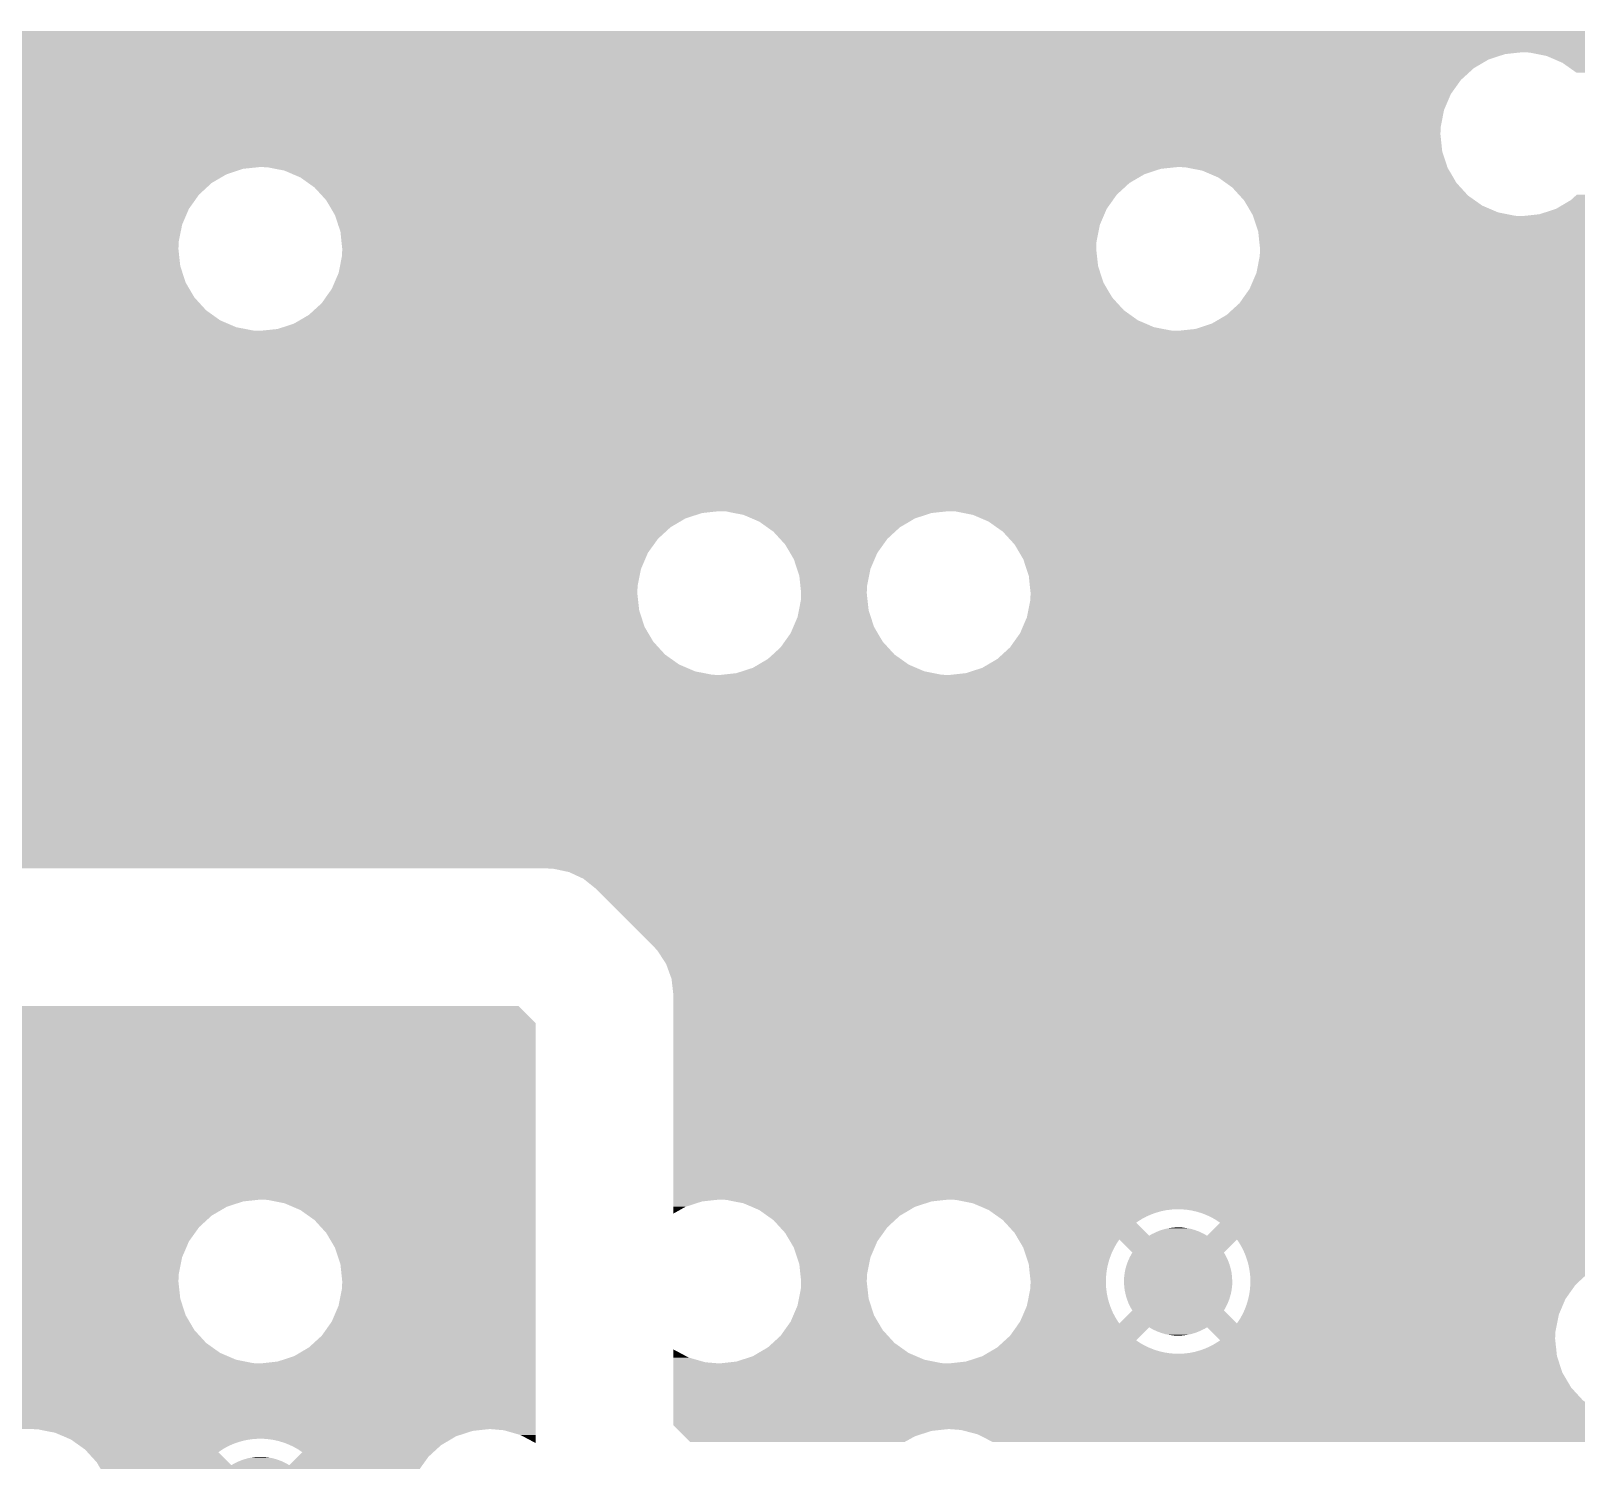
# Model space of a CAD drawing. Extents: x 295 to 953, y 10 to 290.
# Drawn here: x 796.2 to 815.87, y 104.85 to 123.13 of the extents above; entities that cross this region are included whole.
import ezdxf

# ---------------------------------------------------------------- set-up
doc = ezdxf.new("R2010")
doc.units = 0
doc.header["$LTSCALE"] = 5
doc.header["$MEASUREMENT"] = 0
doc.layers.add('PWR', color=7, linetype='CONTINUOUS')

msp = doc.modelspace()

# ---------------------------------------------------------------- linework, layer by layer
at = {"layer": 'PWR'}
for points in [[(778.614, 123.105), (778.592, 123.129), (838.942, 123.105), (838.918, 123.129)], [(778.724, 122.936), (778.614, 123.105), (839.111, 122.936), (838.942, 123.105)], [(778.733, 122.913), (778.724, 122.936), (839.135, 122.913), (839.111, 122.936)], [(778.733, 122.912), (778.733, 122.913), (839.135, 122.912), (839.135, 122.913)], [(778.752, 122.858), (778.733, 122.912), (839.135, 122.858), (839.135, 122.912)], [(778.761, 122.834), (778.752, 122.858), (814.963, 122.834), (815.183, 122.858)], [(778.786, 122.766), (778.761, 122.834), (814.754, 122.766), (814.963, 122.834)], [(778.793, 122.746), (778.786, 122.766), (814.72, 122.746), (814.754, 122.766)], [(815.274, 122.854), (815.183, 122.858), (839.135, 122.854), (839.135, 122.858)], [(815.491, 122.811), (815.274, 122.854), (839.135, 122.811), (839.135, 122.854)], [(815.693, 122.724), (815.491, 122.811), (839.135, 122.724), (839.135, 122.811)], [(778.803, 122.654), (778.793, 122.746), (814.564, 122.654), (814.72, 122.746)], [(778.816, 122.545), (778.803, 122.654), (814.445, 122.545), (814.564, 122.654)], [(815.873, 122.597), (815.693, 122.724), (839.135, 122.597), (839.135, 122.724)], [(778.816, 122.505), (778.816, 122.545), (814.401, 122.505), (814.445, 122.545)], [(778.816, 122.326), (778.816, 122.505), (814.273, 122.326), (814.401, 122.505)], [(778.816, 122.123), (778.816, 122.326), (814.186, 122.123), (814.273, 122.326)], [(778.816, 121.907), (778.816, 122.123), (814.144, 121.907), (814.186, 122.123)], [(778.816, 121.815), (778.816, 121.907), (814.14, 121.815), (814.144, 121.907)], [(778.816, 121.596), (778.816, 121.815), (814.163, 121.596), (814.14, 121.815)], [(778.816, 121.397), (778.816, 121.596), (814.228, 121.397), (814.163, 121.596)], [(778.816, 121.374), (778.816, 121.397), (798.898, 121.374), (799.117, 121.397)], [(778.816, 121.305), (778.816, 121.374), (798.688, 121.305), (798.898, 121.374)], [(799.209, 121.393), (799.117, 121.397), (810.763, 121.393), (810.801, 121.397)], [(799.307, 121.374), (799.209, 121.393), (810.582, 121.374), (810.763, 121.393)], [(799.425, 121.351), (799.307, 121.374), (810.511, 121.351), (810.582, 121.374)], [(810.893, 121.393), (810.801, 121.397), (814.23, 121.393), (814.228, 121.397)], [(810.928, 121.386), (810.893, 121.393), (814.232, 121.386), (814.23, 121.393)], [(811.109, 121.351), (810.928, 121.386), (814.253, 121.351), (814.232, 121.386)], [(778.816, 121.194), (778.816, 121.305), (798.498, 121.194), (798.688, 121.305)], [(778.816, 121.045), (778.816, 121.194), (798.336, 121.045), (798.498, 121.194)], [(799.531, 121.305), (799.425, 121.351), (810.372, 121.305), (810.511, 121.351)], [(799.628, 121.264), (799.531, 121.305), (810.302, 121.264), (810.372, 121.305)], [(799.726, 121.194), (799.628, 121.264), (810.182, 121.194), (810.302, 121.264)], [(799.807, 121.136), (799.726, 121.194), (810.119, 121.136), (810.182, 121.194)], [(811.312, 121.264), (811.109, 121.351), (814.304, 121.264), (814.253, 121.351)], [(811.407, 121.196), (811.312, 121.264), (814.343, 121.196), (814.304, 121.264)], [(811.491, 121.136), (811.407, 121.196), (814.398, 121.136), (814.343, 121.196)], [(778.816, 120.865), (778.816, 121.045), (798.208, 120.865), (798.336, 121.045)], [(799.891, 121.045), (799.807, 121.136), (810.02, 121.045), (810.119, 121.136)], [(799.956, 120.973), (799.891, 121.045), (809.969, 120.973), (810.02, 121.045)], [(811.585, 121.033), (811.491, 121.136), (814.492, 121.033), (814.398, 121.136)], [(811.64, 120.973), (811.585, 121.033), (814.577, 120.973), (814.492, 121.033)], [(815.801, 120.976), (815.877, 121.045), (827.496, 120.976), (827.546, 121.045)], [(778.816, 120.667), (778.816, 120.865), (798.123, 120.667), (798.208, 120.865)], [(800.02, 120.865), (799.956, 120.973), (809.892, 120.865), (809.969, 120.973)], [(800.068, 120.783), (800.02, 120.865), (809.857, 120.783), (809.892, 120.865)], [(800.107, 120.663), (800.068, 120.783), (809.805, 120.663), (809.857, 120.783)], [(811.68, 120.906), (811.64, 120.973), (814.672, 120.906), (814.577, 120.973)], [(811.731, 120.819), (811.68, 120.906), (814.874, 120.819), (814.672, 120.906)], [(811.752, 120.783), (811.731, 120.819), (815.056, 120.783), (814.874, 120.819)], [(811.754, 120.776), (811.752, 120.783), (815.091, 120.776), (815.056, 120.783)], [(815.183, 120.772), (815.402, 120.796), (827.378, 120.772), (827.388, 120.796)], [(815.402, 120.796), (815.611, 120.864), (827.388, 120.796), (827.418, 120.864)], [(815.611, 120.864), (815.613, 120.865), (827.418, 120.864), (827.418, 120.865)], [(815.613, 120.865), (815.801, 120.976), (827.418, 120.865), (827.496, 120.976)], [(783.874, 120.663), (783.782, 120.667), (798.121, 120.663), (798.123, 120.667)], [(784.09, 120.62), (783.875, 120.663), (798.113, 120.62), (798.121, 120.663)], [(784.292, 120.533), (784.09, 120.62), (798.095, 120.533), (798.113, 120.62)], [(800.137, 120.574), (800.107, 120.663), (809.787, 120.574), (809.805, 120.663)], [(811.755, 120.772), (811.754, 120.776), (815.183, 120.772), (815.091, 120.776)], [(811.791, 120.663), (811.755, 120.772), (827.331, 120.663), (827.378, 120.772)], [(811.821, 120.574), (811.791, 120.663), (827.313, 120.574), (827.331, 120.663)], [(784.415, 120.446), (784.292, 120.533), (798.078, 120.446), (798.095, 120.533)], [(784.472, 120.406), (784.415, 120.446), (798.077, 120.406), (798.078, 120.446)], [(784.519, 120.355), (784.472, 120.406), (798.074, 120.355), (798.077, 120.406)], [(800.15, 120.446), (800.137, 120.574), (809.762, 120.446), (809.787, 120.574)], [(800.16, 120.355), (800.15, 120.446), (809.758, 120.355), (809.762, 120.446)], [(811.834, 120.446), (811.821, 120.574), (827.288, 120.446), (827.313, 120.574)], [(811.844, 120.355), (811.834, 120.446), (827.284, 120.355), (827.288, 120.446)], [(784.621, 120.243), (784.519, 120.355), (798.086, 120.243), (798.074, 120.355)], [(784.684, 120.135), (784.621, 120.243), (798.098, 120.135), (798.086, 120.243)], [(800.131, 120.135), (800.156, 120.263), (809.782, 120.135), (809.768, 120.263)], [(800.156, 120.263), (800.16, 120.355), (809.768, 120.263), (809.758, 120.355)], [(811.815, 120.135), (811.84, 120.263), (827.308, 120.135), (827.294, 120.263)], [(811.84, 120.263), (811.844, 120.355), (827.294, 120.263), (827.284, 120.355)], [(784.732, 120.053), (784.684, 120.135), (798.125, 120.053), (798.098, 120.135)], [(784.774, 119.926), (784.732, 120.053), (798.166, 119.926), (798.125, 120.053)], [(800.061, 119.926), (800.113, 120.046), (809.85, 119.926), (809.811, 120.046)], [(800.113, 120.046), (800.131, 120.135), (809.811, 120.046), (809.782, 120.135)], [(811.745, 119.926), (811.797, 120.046), (827.376, 119.926), (827.337, 120.046)], [(811.797, 120.046), (811.815, 120.135), (827.337, 120.046), (827.308, 120.135)], [(784.801, 119.843), (784.774, 119.926), (798.215, 119.843), (798.166, 119.926)], [(784.813, 119.736), (784.801, 119.843), (798.278, 119.736), (798.215, 119.843)], [(799.949, 119.736), (800.026, 119.844), (809.962, 119.736), (809.898, 119.844)], [(800.026, 119.844), (800.061, 119.926), (809.898, 119.844), (809.85, 119.926)], [(811.633, 119.736), (811.71, 119.844), (827.488, 119.736), (827.424, 119.844)], [(811.71, 119.844), (811.745, 119.926), (827.424, 119.844), (827.376, 119.926)], [(784.825, 119.624), (784.813, 119.736), (798.38, 119.624), (798.278, 119.736)], [(784.822, 119.573), (784.825, 119.624), (798.427, 119.573), (798.38, 119.624)], [(799.799, 119.573), (799.899, 119.664), (810.111, 119.573), (810.027, 119.664)], [(799.899, 119.664), (799.949, 119.736), (810.027, 119.664), (809.962, 119.736)], [(811.483, 119.573), (811.583, 119.664), (827.637, 119.573), (827.553, 119.664)], [(811.583, 119.664), (811.633, 119.736), (827.553, 119.664), (827.488, 119.736)], [(784.786, 119.358), (784.803, 119.445), (798.809, 119.358), (798.606, 119.445)], [(784.803, 119.445), (784.821, 119.532), (798.606, 119.445), (798.484, 119.532)], [(784.821, 119.532), (784.822, 119.573), (798.484, 119.532), (798.427, 119.573)], [(799.407, 119.358), (799.546, 119.404), (810.493, 119.358), (810.387, 119.404)], [(799.546, 119.404), (799.617, 119.445), (810.387, 119.404), (810.29, 119.445)], [(799.617, 119.445), (799.736, 119.515), (810.29, 119.445), (810.192, 119.515)], [(799.736, 119.515), (799.799, 119.573), (810.192, 119.515), (810.111, 119.573)], [(811.091, 119.358), (811.23, 119.404), (828.019, 119.358), (827.913, 119.404)], [(811.23, 119.404), (811.301, 119.445), (827.913, 119.404), (827.816, 119.445)], [(811.301, 119.445), (811.42, 119.515), (827.816, 119.445), (827.718, 119.515)], [(811.42, 119.515), (811.483, 119.573), (827.718, 119.515), (827.637, 119.573)], [(784.731, 119.207), (784.776, 119.312), (839.135, 119.207), (839.135, 119.312)], [(784.776, 119.312), (784.778, 119.316), (799.117, 119.312), (799.025, 119.316)], [(784.778, 119.316), (784.786, 119.358), (799.023, 119.316), (798.809, 119.358)], [(784.778, 119.316), (784.778, 119.316), (799.025, 119.316), (799.023, 119.316)], [(799.117, 119.312), (799.155, 119.316), (810.801, 119.312), (810.709, 119.316)], [(799.155, 119.316), (799.336, 119.335), (810.709, 119.316), (810.611, 119.335)], [(799.336, 119.335), (799.407, 119.358), (810.611, 119.335), (810.493, 119.358)], [(810.801, 119.312), (810.839, 119.316), (828.327, 119.312), (828.235, 119.316)], [(810.839, 119.316), (811.02, 119.335), (828.235, 119.316), (828.137, 119.335)], [(811.02, 119.335), (811.091, 119.358), (828.137, 119.335), (828.019, 119.358)], [(784.612, 119.003), (784.691, 119.114), (830.629, 119.003), (830.818, 119.114)], [(784.691, 119.114), (784.721, 119.183), (830.819, 119.114), (831.029, 119.183)], [(784.691, 119.114), (784.691, 119.114), (830.818, 119.114), (830.819, 119.114)], [(784.721, 119.183), (784.731, 119.207), (831.029, 119.183), (831.248, 119.207)], [(784.401, 118.785), (784.476, 118.854), (830.417, 118.785), (830.467, 118.854)], [(784.476, 118.854), (784.563, 118.934), (830.467, 118.854), (830.554, 118.934)], [(784.563, 118.934), (784.612, 119.003), (830.554, 118.934), (830.629, 119.003)], [(784.001, 118.605), (784.21, 118.674), (830.309, 118.605), (830.339, 118.674)], [(784.212, 118.674), (784.401, 118.785), (830.339, 118.674), (830.417, 118.785)], [(778.816, 118.472), (778.816, 118.581), (830.252, 118.472), (830.299, 118.581)], [(778.816, 118.256), (778.816, 118.472), (830.209, 118.256), (830.252, 118.472)], [(783.782, 118.581), (784.001, 118.605), (830.299, 118.581), (830.309, 118.605)], [(778.816, 118.164), (778.816, 118.256), (830.205, 118.164), (830.209, 118.256)], [(778.816, 117.945), (778.816, 118.164), (830.229, 117.945), (830.205, 118.164)], [(778.816, 117.735), (778.816, 117.945), (830.297, 117.735), (830.229, 117.945)], [(778.816, 117.545), (778.816, 117.735), (830.409, 117.545), (830.297, 117.735)], [(778.816, 117.382), (778.816, 117.545), (830.558, 117.382), (830.409, 117.545)], [(778.816, 117.255), (778.816, 117.382), (830.737, 117.255), (830.558, 117.382)], [(778.816, 117.168), (778.816, 117.255), (830.94, 117.168), (830.737, 117.255)], [(778.816, 117.125), (778.816, 117.168), (831.156, 117.125), (830.94, 117.168)], [(778.816, 117.121), (778.816, 117.125), (831.248, 117.121), (831.156, 117.125)], [(778.816, 117.016), (778.816, 117.121), (839.135, 117.016), (839.135, 117.121)], [(778.816, 116.992), (778.816, 117.016), (804.74, 116.992), (804.959, 117.016)], [(778.816, 116.924), (778.816, 116.992), (804.53, 116.924), (804.74, 116.992)], [(778.816, 116.812), (778.816, 116.924), (804.34, 116.812), (804.53, 116.924)], [(805.051, 117.012), (804.959, 117.016), (807.842, 117.012), (807.88, 117.016)], [(805.149, 116.992), (805.051, 117.012), (807.661, 116.992), (807.842, 117.012)], [(805.267, 116.969), (805.149, 116.992), (807.59, 116.969), (807.661, 116.992)], [(805.373, 116.924), (805.267, 116.969), (807.451, 116.924), (807.59, 116.969)], [(805.47, 116.882), (805.373, 116.924), (807.381, 116.882), (807.451, 116.924)], [(805.568, 116.812), (805.47, 116.882), (807.261, 116.812), (807.381, 116.882)], [(807.972, 117.012), (807.88, 117.016), (828.289, 117.012), (828.327, 117.016)], [(808.07, 116.992), (807.972, 117.012), (828.108, 116.992), (828.289, 117.012)], [(808.188, 116.969), (808.07, 116.992), (828.037, 116.969), (828.108, 116.992)], [(808.294, 116.924), (808.188, 116.969), (827.898, 116.924), (828.037, 116.969)], [(808.391, 116.882), (808.294, 116.924), (827.828, 116.882), (827.898, 116.924)], [(808.489, 116.812), (808.391, 116.882), (827.708, 116.812), (827.828, 116.882)], [(778.816, 116.663), (778.816, 116.812), (804.178, 116.663), (804.34, 116.812)], [(778.816, 116.484), (778.816, 116.663), (804.05, 116.484), (804.178, 116.663)], [(805.649, 116.755), (805.568, 116.812), (807.198, 116.755), (807.261, 116.812)], [(805.733, 116.663), (805.649, 116.755), (807.099, 116.663), (807.198, 116.755)], [(805.798, 116.592), (805.733, 116.663), (807.048, 116.592), (807.099, 116.663)], [(808.57, 116.755), (808.489, 116.812), (827.645, 116.755), (827.708, 116.812)], [(808.654, 116.663), (808.57, 116.755), (827.546, 116.663), (827.645, 116.755)], [(808.719, 116.592), (808.654, 116.663), (827.495, 116.592), (827.546, 116.663)], [(778.816, 116.281), (778.816, 116.484), (803.963, 116.281), (804.05, 116.484)], [(805.862, 116.484), (805.798, 116.592), (806.971, 116.484), (807.048, 116.592)], [(805.91, 116.402), (805.862, 116.484), (806.936, 116.402), (806.971, 116.484)], [(808.783, 116.484), (808.719, 116.592), (827.418, 116.484), (827.495, 116.592)], [(808.831, 116.402), (808.783, 116.484), (827.383, 116.402), (827.418, 116.484)], [(778.816, 116.065), (778.816, 116.281), (803.92, 116.065), (803.963, 116.281)], [(805.949, 116.281), (805.91, 116.402), (806.884, 116.281), (806.936, 116.402)], [(805.979, 116.192), (805.949, 116.281), (806.866, 116.192), (806.884, 116.281)], [(808.87, 116.281), (808.831, 116.402), (827.331, 116.281), (827.383, 116.402)], [(808.9, 116.192), (808.87, 116.281), (827.313, 116.192), (827.331, 116.281)], [(778.816, 115.973), (778.816, 116.065), (803.916, 115.973), (803.92, 116.065)], [(805.992, 116.065), (805.979, 116.192), (806.841, 116.065), (806.866, 116.192)], [(806.002, 115.973), (805.992, 116.065), (806.837, 115.973), (806.841, 116.065)], [(808.913, 116.065), (808.9, 116.192), (827.288, 116.065), (827.313, 116.192)], [(808.923, 115.973), (808.913, 116.065), (827.284, 115.973), (827.288, 116.065)], [(778.816, 115.754), (778.816, 115.973), (803.94, 115.754), (803.916, 115.973)], [(805.973, 115.754), (805.998, 115.881), (806.861, 115.754), (806.847, 115.881)], [(805.998, 115.881), (806.002, 115.973), (806.847, 115.881), (806.837, 115.973)], [(808.894, 115.754), (808.919, 115.881), (827.308, 115.754), (827.294, 115.881)], [(808.919, 115.881), (808.923, 115.973), (827.294, 115.881), (827.284, 115.973)], [(778.816, 115.544), (778.816, 115.754), (804.008, 115.544), (803.94, 115.754)], [(805.955, 115.665), (805.973, 115.754), (806.89, 115.665), (806.861, 115.754)], [(808.876, 115.665), (808.894, 115.754), (827.337, 115.665), (827.308, 115.754)], [(778.816, 115.354), (778.816, 115.544), (804.12, 115.354), (804.008, 115.544)], [(805.868, 115.462), (805.903, 115.544), (806.977, 115.462), (806.929, 115.544)], [(805.903, 115.544), (805.955, 115.665), (806.929, 115.544), (806.89, 115.665)], [(808.789, 115.462), (808.824, 115.544), (827.424, 115.462), (827.376, 115.544)], [(808.824, 115.544), (808.876, 115.665), (827.376, 115.544), (827.337, 115.665)], [(778.816, 115.191), (778.816, 115.354), (804.269, 115.191), (804.12, 115.354)], [(805.641, 115.191), (805.741, 115.283), (807.19, 115.191), (807.106, 115.283)], [(805.741, 115.283), (805.791, 115.354), (807.106, 115.283), (807.041, 115.354)], [(805.791, 115.354), (805.868, 115.462), (807.041, 115.354), (806.977, 115.462)], [(808.562, 115.191), (808.662, 115.283), (827.637, 115.191), (827.553, 115.283)], [(808.662, 115.283), (808.712, 115.354), (827.553, 115.283), (827.488, 115.354)], [(808.712, 115.354), (808.789, 115.462), (827.488, 115.354), (827.424, 115.462)], [(778.816, 115.064), (778.816, 115.191), (804.448, 115.064), (804.269, 115.191)], [(805.459, 115.064), (805.578, 115.134), (807.369, 115.064), (807.271, 115.134)], [(805.578, 115.134), (805.641, 115.191), (807.271, 115.134), (807.19, 115.191)], [(808.38, 115.064), (808.499, 115.134), (827.816, 115.064), (827.718, 115.134)], [(808.499, 115.134), (808.562, 115.191), (827.718, 115.134), (827.637, 115.191)], [(778.816, 114.977), (778.816, 115.064), (804.651, 114.977), (804.448, 115.064)], [(778.816, 114.934), (778.816, 114.977), (804.867, 114.934), (804.651, 114.977)], [(778.816, 114.93), (778.816, 114.934), (804.959, 114.93), (804.867, 114.934)], [(778.816, 112.685), (778.816, 114.93), (839.135, 112.685), (839.135, 114.93)], [(804.959, 114.93), (804.997, 114.934), (807.88, 114.93), (807.788, 114.934)], [(804.997, 114.934), (805.178, 114.954), (807.788, 114.934), (807.69, 114.954)], [(805.178, 114.954), (805.249, 114.977), (807.69, 114.954), (807.572, 114.977)], [(805.249, 114.977), (805.388, 115.022), (807.572, 114.977), (807.466, 115.022)], [(805.388, 115.022), (805.459, 115.064), (807.466, 115.022), (807.369, 115.064)], [(807.88, 114.93), (807.918, 114.934), (828.327, 114.93), (828.235, 114.934)], [(807.918, 114.934), (808.099, 114.954), (828.235, 114.934), (828.137, 114.954)], [(808.099, 114.954), (808.17, 114.977), (828.137, 114.954), (828.019, 114.977)], [(808.17, 114.977), (808.309, 115.022), (828.019, 114.977), (827.913, 115.022)], [(808.309, 115.022), (808.38, 115.064), (827.913, 115.022), (827.816, 115.064)], [(779.033, 112.468), (778.816, 112.685), (839.135, 112.468), (839.135, 112.685)], [(802.849, 112.464), (802.768, 112.468), (839.135, 112.464), (839.135, 112.468)], [(803.047, 112.422), (802.849, 112.464), (839.135, 112.422), (839.135, 112.464)], [(803.23, 112.337), (803.047, 112.422), (839.135, 112.337), (839.135, 112.422)], [(803.388, 112.211), (803.23, 112.337), (839.135, 112.211), (839.135, 112.337)], [(804.118, 111.481), (803.388, 112.211), (839.135, 111.481), (839.135, 112.211)], [(804.173, 111.421), (804.118, 111.481), (839.135, 111.421), (839.135, 111.481)], [(804.283, 111.252), (804.173, 111.421), (839.135, 111.252), (839.135, 111.421)], [(804.352, 111.062), (804.283, 111.252), (839.135, 111.062), (839.135, 111.252)], [(804.375, 110.861), (804.352, 111.062), (839.135, 110.861), (839.135, 111.062)], [(804.375, 108.253), (804.375, 110.861), (839.135, 108.253), (839.135, 110.861)], [(757.005, 110.498), (757.029, 110.553), (802.622, 110.498), (802.567, 110.553)], [(757.029, 110.553), (757.06, 110.715), (802.567, 110.553), (802.405, 110.715)], [(756.941, 110.351), (757.005, 110.498), (802.622, 110.351), (802.622, 110.498)], [(756.651, 110.022), (756.814, 110.171), (802.622, 110.022), (802.622, 110.171)], [(756.814, 110.171), (756.941, 110.351), (802.622, 110.171), (802.622, 110.351)], [(756.461, 109.911), (756.651, 110.022), (802.622, 109.911), (802.622, 110.022)], [(676.581, 109.713), (676.581, 109.818), (802.622, 109.713), (802.622, 109.818)], [(756.032, 109.818), (756.252, 109.842), (802.622, 109.818), (802.622, 109.842)], [(756.252, 109.842), (756.461, 109.911), (802.622, 109.842), (802.622, 109.911)], [(736.407, 109.709), (736.316, 109.713), (802.622, 109.709), (802.622, 109.713)], [(736.624, 109.667), (736.407, 109.709), (802.622, 109.667), (802.622, 109.709)], [(736.826, 109.58), (736.624, 109.667), (802.622, 109.58), (802.622, 109.667)], [(737.006, 109.452), (736.826, 109.58), (802.622, 109.452), (802.622, 109.58)], [(737.155, 109.289), (737.006, 109.452), (802.622, 109.289), (802.622, 109.452)], [(737.266, 109.099), (737.155, 109.289), (802.622, 109.099), (802.622, 109.289)], [(737.304, 108.983), (737.266, 109.099), (802.622, 108.983), (802.622, 109.099)], [(767.078, 108.979), (766.986, 108.983), (802.622, 108.979), (802.622, 108.983)], [(767.294, 108.936), (767.078, 108.979), (802.622, 108.936), (802.622, 108.979)], [(767.497, 108.849), (767.294, 108.936), (802.622, 108.849), (802.622, 108.936)], [(767.676, 108.722), (767.497, 108.849), (802.622, 108.722), (802.622, 108.849)], [(767.825, 108.559), (767.676, 108.722), (802.622, 108.559), (802.622, 108.722)], [(767.937, 108.369), (767.825, 108.559), (802.622, 108.369), (802.622, 108.559)], [(767.975, 108.253), (767.937, 108.369), (802.622, 108.253), (802.622, 108.369)], [(767.983, 108.229), (767.975, 108.253), (798.898, 108.229), (799.117, 108.253)], [(768.005, 108.161), (767.983, 108.229), (798.688, 108.161), (798.898, 108.229)], [(799.209, 108.249), (799.117, 108.253), (802.622, 108.249), (802.622, 108.253)], [(799.425, 108.206), (799.209, 108.249), (802.622, 108.206), (802.622, 108.249)], [(799.628, 108.119), (799.425, 108.206), (802.622, 108.119), (802.622, 108.206)], [(804.375, 108.229), (804.375, 108.253), (804.74, 108.229), (804.959, 108.253)], [(804.375, 108.161), (804.375, 108.229), (804.53, 108.161), (804.74, 108.229)], [(805.051, 108.249), (804.959, 108.253), (807.842, 108.249), (807.88, 108.253)], [(805.149, 108.229), (805.051, 108.249), (807.661, 108.229), (807.842, 108.249)], [(805.267, 108.206), (805.149, 108.229), (807.59, 108.206), (807.661, 108.229)], [(805.373, 108.161), (805.267, 108.206), (807.451, 108.161), (807.59, 108.206)], [(807.972, 108.249), (807.88, 108.253), (831.21, 108.249), (831.248, 108.253)], [(808.07, 108.229), (807.972, 108.249), (831.029, 108.229), (831.21, 108.249)], [(808.188, 108.206), (808.07, 108.229), (830.958, 108.206), (831.029, 108.229)], [(808.294, 108.161), (808.188, 108.206), (830.819, 108.161), (830.958, 108.206)], [(768.006, 108.159), (768.005, 108.161), (798.686, 108.159), (798.688, 108.161)], [(768.017, 108.049), (768.006, 108.159), (798.498, 108.049), (798.686, 108.159)], [(768.029, 107.94), (768.017, 108.049), (798.379, 107.94), (798.498, 108.049)], [(799.807, 107.992), (799.628, 108.119), (802.622, 107.992), (802.622, 108.119)], [(804.375, 108.075), (804.375, 108.161), (804.376, 108.075), (804.53, 108.161)], [(804.375, 108.074), (804.375, 108.075), (804.376, 108.074), (804.376, 108.075)], [(804.375, 108.074), (804.375, 108.074), (804.375, 108.074), (804.376, 108.074)], [(805.47, 108.119), (805.373, 108.161), (807.381, 108.119), (807.451, 108.161)], [(805.568, 108.049), (805.47, 108.119), (807.261, 108.049), (807.381, 108.119)], [(805.649, 107.992), (805.568, 108.049), (807.198, 107.992), (807.261, 108.049)], [(808.366, 108.13), (808.294, 108.161), (830.767, 108.13), (830.819, 108.161)], [(808.375, 108.126), (808.366, 108.13), (810.715, 108.126), (810.781, 108.13)], [(808.391, 108.119), (808.375, 108.126), (810.662, 108.119), (810.715, 108.126)], [(808.393, 108.118), (808.391, 108.119), (810.65, 108.118), (810.662, 108.119)], [(808.411, 108.105), (808.393, 108.118), (810.586, 108.105), (810.65, 108.118)], [(808.436, 108.087), (808.411, 108.105), (810.523, 108.087), (810.586, 108.105)], [(808.467, 108.065), (808.436, 108.087), (810.461, 108.065), (810.523, 108.087)], [(808.504, 108.039), (808.467, 108.065), (810.401, 108.039), (810.461, 108.065)], [(808.547, 108.008), (808.504, 108.039), (810.343, 108.008), (810.401, 108.039)], [(808.57, 107.992), (808.547, 108.008), (810.317, 107.992), (810.343, 108.008)], [(810.846, 108.129), (810.781, 108.13), (830.765, 108.129), (830.767, 108.13)], [(810.912, 108.123), (810.846, 108.129), (830.756, 108.123), (830.765, 108.129)], [(810.977, 108.113), (810.912, 108.123), (830.738, 108.113), (830.756, 108.123)], [(811.04, 108.098), (810.977, 108.113), (830.713, 108.098), (830.738, 108.113)], [(811.103, 108.079), (811.04, 108.098), (830.68, 108.079), (830.713, 108.098)], [(811.164, 108.055), (811.103, 108.079), (830.64, 108.055), (830.68, 108.079)], [(811.177, 108.049), (811.164, 108.055), (830.629, 108.049), (830.64, 108.055)], [(811.224, 108.027), (811.177, 108.049), (830.605, 108.027), (830.629, 108.049)], [(811.281, 107.995), (811.224, 108.027), (830.57, 107.995), (830.605, 108.027)], [(811.335, 107.959), (811.281, 107.995), (830.531, 107.959), (830.57, 107.995)], [(768, 107.721), (768.025, 107.848), (798.208, 107.721), (798.299, 107.848)], [(768.025, 107.848), (768.027, 107.9), (798.299, 107.848), (798.336, 107.9)], [(768.027, 107.9), (768.029, 107.94), (798.336, 107.9), (798.379, 107.94)], [(799.956, 107.829), (799.807, 107.992), (802.622, 107.829), (802.622, 107.992)], [(800.068, 107.639), (799.956, 107.829), (802.622, 107.639), (802.622, 107.829)], [(805.733, 107.9), (805.649, 107.992), (807.099, 107.9), (807.198, 107.992)], [(805.798, 107.829), (805.733, 107.9), (807.048, 107.829), (807.099, 107.9)], [(805.862, 107.721), (805.798, 107.829), (806.971, 107.721), (807.048, 107.829)], [(808.587, 107.973), (808.57, 107.992), (810.288, 107.973), (810.317, 107.992)], [(808.6, 107.959), (808.587, 107.973), (810.267, 107.959), (810.288, 107.973)], [(808.719, 107.829), (808.6, 107.959), (810.397, 107.829), (810.267, 107.959)], [(808.74, 107.793), (808.719, 107.829), (810.433, 107.793), (810.397, 107.829)], [(810.433, 107.793), (810.466, 107.813), (811.169, 107.793), (811.135, 107.813)], [(810.466, 107.813), (810.483, 107.821), (811.135, 107.813), (811.12, 107.821)], [(810.483, 107.821), (810.517, 107.838), (811.12, 107.821), (811.084, 107.838)], [(810.517, 107.838), (810.535, 107.845), (811.084, 107.838), (811.069, 107.845)], [(810.535, 107.845), (810.569, 107.859), (811.069, 107.845), (811.031, 107.859)], [(810.569, 107.859), (810.588, 107.865), (811.031, 107.859), (811.015, 107.865)], [(810.588, 107.865), (810.624, 107.876), (811.015, 107.865), (810.977, 107.876)], [(810.624, 107.876), (810.644, 107.881), (810.977, 107.876), (810.961, 107.881)], [(810.644, 107.881), (810.679, 107.888), (810.961, 107.881), (810.92, 107.888)], [(810.679, 107.888), (810.701, 107.891), (810.92, 107.888), (810.905, 107.891)], [(810.701, 107.891), (810.735, 107.896), (810.905, 107.891), (810.862, 107.896)], [(810.735, 107.896), (810.763, 107.898), (810.862, 107.896), (810.849, 107.898)], [(810.763, 107.898), (810.792, 107.899), (810.849, 107.898), (810.792, 107.899)], [(811.169, 107.793), (811.277, 107.9), (830.39, 107.793), (830.467, 107.9)], [(811.277, 107.9), (811.335, 107.959), (830.467, 107.9), (830.531, 107.959)], [(767.933, 107.518), (767.982, 107.632), (798.121, 107.518), (798.17, 107.632)], [(767.982, 107.632), (768, 107.721), (798.17, 107.632), (798.208, 107.721)], [(800.137, 107.429), (800.068, 107.639), (802.622, 107.429), (802.622, 107.639)], [(805.91, 107.639), (805.862, 107.721), (806.936, 107.639), (806.971, 107.721)], [(805.949, 107.518), (805.91, 107.639), (806.884, 107.518), (806.936, 107.639)], [(808.769, 107.744), (808.74, 107.793), (830.356, 107.744), (830.39, 107.793)], [(808.801, 107.69), (808.769, 107.744), (810.016, 107.69), (810.052, 107.744)], [(808.831, 107.639), (808.801, 107.69), (809.987, 107.639), (810.016, 107.69)], [(808.833, 107.632), (808.831, 107.639), (809.984, 107.632), (809.987, 107.639)], [(808.852, 107.573), (808.833, 107.632), (809.956, 107.573), (809.984, 107.632)], [(810.218, 107.578), (810.052, 107.744), (811.384, 107.578), (811.55, 107.744)], [(811.566, 107.721), (811.55, 107.744), (830.339, 107.721), (830.356, 107.744)], [(811.576, 107.707), (811.566, 107.721), (830.333, 107.707), (830.339, 107.721)], [(811.609, 107.65), (811.576, 107.707), (830.309, 107.65), (830.333, 107.707)], [(811.638, 107.592), (811.609, 107.65), (830.283, 107.592), (830.309, 107.65)], [(767.805, 107.302), (767.895, 107.43), (798.078, 107.302), (798.103, 107.43)], [(767.895, 107.43), (767.933, 107.518), (798.103, 107.43), (798.121, 107.518)], [(800.16, 107.21), (800.137, 107.429), (802.622, 107.21), (802.622, 107.429)], [(805.979, 107.429), (805.949, 107.518), (806.866, 107.429), (806.884, 107.518)], [(805.992, 107.302), (805.979, 107.429), (806.841, 107.302), (806.866, 107.429)], [(808.872, 107.512), (808.852, 107.573), (809.932, 107.512), (809.956, 107.573)], [(808.893, 107.449), (808.872, 107.512), (809.913, 107.449), (809.932, 107.512)], [(808.9, 107.429), (808.893, 107.449), (809.908, 107.429), (809.913, 107.449)], [(808.904, 107.386), (808.9, 107.429), (809.898, 107.386), (809.908, 107.429)], [(810.133, 107.379), (810.146, 107.424), (811.469, 107.379), (811.456, 107.424)], [(810.146, 107.424), (810.149, 107.433), (811.456, 107.424), (811.453, 107.433)], [(810.149, 107.433), (810.166, 107.478), (811.453, 107.433), (811.436, 107.478)], [(810.166, 107.478), (810.17, 107.486), (811.436, 107.478), (811.433, 107.486)], [(810.17, 107.486), (810.19, 107.529), (811.433, 107.486), (811.412, 107.529)], [(810.19, 107.529), (810.195, 107.537), (811.412, 107.529), (811.408, 107.537)], [(810.195, 107.537), (810.218, 107.578), (811.408, 107.537), (811.384, 107.578)], [(811.663, 107.531), (811.638, 107.592), (830.257, 107.531), (830.283, 107.592)], [(811.666, 107.523), (811.663, 107.531), (830.254, 107.523), (830.257, 107.531)], [(811.674, 107.499), (811.666, 107.523), (816.424, 107.499), (816.643, 107.523)], [(811.684, 107.469), (811.674, 107.499), (816.331, 107.469), (816.424, 107.499)], [(811.694, 107.43), (811.684, 107.469), (816.214, 107.43), (816.331, 107.469)], [(811.7, 107.405), (811.694, 107.43), (816.171, 107.405), (816.214, 107.43)], [(811.712, 107.341), (811.7, 107.405), (816.061, 107.341), (816.171, 107.405)], [(767.605, 107.101), (767.724, 107.21), (798.086, 107.101), (798.074, 107.21)], [(767.724, 107.21), (767.768, 107.25), (798.074, 107.21), (798.076, 107.25)], [(767.768, 107.25), (767.805, 107.302), (798.076, 107.25), (798.078, 107.302)], [(800.156, 107.118), (800.16, 107.21), (802.622, 107.118), (802.622, 107.21)], [(806.002, 107.21), (805.992, 107.302), (806.837, 107.21), (806.841, 107.302)], [(805.998, 107.118), (806.002, 107.21), (806.847, 107.118), (806.837, 107.21)], [(808.911, 107.321), (808.904, 107.386), (809.888, 107.321), (809.898, 107.386)], [(808.918, 107.255), (808.911, 107.321), (809.882, 107.255), (809.888, 107.321)], [(808.923, 107.21), (808.918, 107.255), (809.881, 107.21), (809.882, 107.255)], [(808.922, 107.19), (808.923, 107.21), (809.881, 107.19), (809.881, 107.21)], [(810.112, 107.21), (810.113, 107.258), (811.49, 107.21), (811.488, 107.258)], [(810.114, 107.162), (810.112, 107.21), (811.489, 107.162), (811.49, 107.21)], [(810.113, 107.258), (810.114, 107.267), (811.488, 107.258), (811.488, 107.267)], [(810.114, 107.267), (810.12, 107.314), (811.488, 107.267), (811.482, 107.314)], [(810.12, 107.314), (810.121, 107.323), (811.482, 107.314), (811.481, 107.323)], [(810.121, 107.323), (810.13, 107.37), (811.481, 107.323), (811.471, 107.37)], [(810.13, 107.37), (810.133, 107.379), (811.471, 107.37), (811.469, 107.379)], [(811.714, 107.319), (811.712, 107.341), (816.024, 107.319), (816.061, 107.341)], [(811.719, 107.276), (811.714, 107.319), (815.977, 107.276), (816.024, 107.319)], [(811.721, 107.21), (811.719, 107.276), (815.905, 107.21), (815.977, 107.276)], [(811.72, 107.17), (811.721, 107.21), (815.862, 107.17), (815.905, 107.21)], [(767.417, 106.991), (767.605, 107.101), (798.098, 106.991), (798.086, 107.101)], [(800.113, 106.902), (800.156, 107.118), (802.622, 106.902), (802.622, 107.118)], [(805.973, 106.991), (805.998, 107.118), (806.861, 106.991), (806.847, 107.118)], [(808.895, 106.995), (808.907, 107.059), (809.906, 106.995), (809.893, 107.059)], [(808.907, 107.059), (808.919, 107.118), (809.893, 107.059), (809.886, 107.118)], [(808.919, 107.124), (808.922, 107.19), (809.885, 107.124), (809.881, 107.19)], [(808.919, 107.118), (808.919, 107.124), (809.886, 107.118), (809.885, 107.124)], [(810.114, 107.153), (810.114, 107.162), (811.488, 107.153), (811.489, 107.162)], [(810.12, 107.106), (810.114, 107.153), (811.483, 107.106), (811.488, 107.153)], [(810.121, 107.097), (810.12, 107.106), (811.481, 107.097), (811.483, 107.106)], [(810.131, 107.05), (810.121, 107.097), (811.472, 107.05), (811.481, 107.097)], [(810.133, 107.041), (810.131, 107.05), (811.469, 107.041), (811.472, 107.05)], [(810.146, 106.996), (810.133, 107.041), (811.456, 106.996), (811.469, 107.041)], [(811.694, 106.99), (811.704, 107.034), (815.734, 106.99), (815.765, 107.034)], [(811.704, 107.034), (811.714, 107.099), (815.765, 107.034), (815.811, 107.099)], [(811.714, 107.099), (811.72, 107.165), (815.811, 107.099), (815.858, 107.165)], [(811.72, 107.165), (811.72, 107.17), (815.858, 107.165), (815.862, 107.17)], [(676.581, 106.792), (676.581, 106.897), (798.163, 106.792), (798.128, 106.897)], [(766.986, 106.897), (767.205, 106.921), (798.128, 106.897), (798.121, 106.921)], [(767.205, 106.921), (767.415, 106.99), (798.121, 106.921), (798.098, 106.99)], [(767.415, 106.99), (767.417, 106.991), (798.098, 106.99), (798.098, 106.991)], [(800.026, 106.699), (800.113, 106.902), (802.622, 106.699), (802.622, 106.902)], [(805.903, 106.781), (805.955, 106.902), (806.929, 106.781), (806.89, 106.902)], [(805.955, 106.902), (805.973, 106.991), (806.89, 106.902), (806.861, 106.991)], [(808.837, 106.81), (808.863, 106.87), (809.972, 106.81), (809.946, 106.87)], [(808.863, 106.87), (808.876, 106.902), (809.946, 106.87), (809.935, 106.902)], [(808.876, 106.902), (808.882, 106.932), (809.935, 106.902), (809.924, 106.932)], [(808.882, 106.932), (808.895, 106.995), (809.924, 106.932), (809.906, 106.995)], [(810.052, 106.676), (810.218, 106.842), (811.55, 106.676), (811.384, 106.842)], [(810.149, 106.987), (810.146, 106.996), (811.453, 106.987), (811.456, 106.996)], [(810.166, 106.942), (810.149, 106.987), (811.436, 106.942), (811.453, 106.987)], [(810.169, 106.934), (810.166, 106.942), (811.432, 106.934), (811.436, 106.942)], [(810.19, 106.891), (810.169, 106.934), (811.412, 106.891), (811.432, 106.934)], [(810.194, 106.883), (810.19, 106.891), (811.408, 106.883), (811.412, 106.891)], [(810.218, 106.842), (810.194, 106.883), (811.384, 106.842), (811.408, 106.883)], [(811.619, 106.788), (811.646, 106.847), (815.647, 106.788), (815.672, 106.847)], [(811.646, 106.847), (811.67, 106.908), (815.672, 106.847), (815.698, 106.908)], [(811.67, 106.908), (811.689, 106.971), (815.698, 106.908), (815.725, 106.971)], [(811.689, 106.971), (811.694, 106.99), (815.725, 106.971), (815.734, 106.99)], [(716.691, 106.788), (716.599, 106.792), (798.164, 106.788), (798.163, 106.792)], [(716.726, 106.781), (716.691, 106.788), (798.166, 106.781), (798.164, 106.788)], [(716.907, 106.746), (716.726, 106.781), (798.187, 106.746), (798.166, 106.781)], [(717.109, 106.659), (716.907, 106.746), (798.238, 106.659), (798.187, 106.746)], [(717.205, 106.591), (717.109, 106.659), (798.278, 106.591), (798.238, 106.659)], [(799.899, 106.52), (800.026, 106.699), (802.622, 106.52), (802.622, 106.699)], [(805.791, 106.591), (805.868, 106.699), (807.041, 106.591), (806.977, 106.699)], [(805.868, 106.699), (805.903, 106.781), (806.977, 106.699), (806.929, 106.781)], [(808.662, 106.52), (808.738, 106.627), (810.325, 106.52), (810.433, 106.627)], [(808.738, 106.627), (808.772, 106.676), (815.615, 106.627), (815.625, 106.676)], [(808.772, 106.676), (808.787, 106.696), (810.052, 106.676), (810.038, 106.696)], [(808.787, 106.696), (808.789, 106.699), (810.038, 106.696), (810.036, 106.699)], [(808.789, 106.699), (808.812, 106.752), (810.036, 106.699), (810.003, 106.752)], [(808.812, 106.752), (808.837, 106.81), (810.003, 106.752), (809.972, 106.81)], [(810.467, 106.607), (810.433, 106.627), (811.136, 106.607), (811.169, 106.627)], [(811.225, 106.572), (811.169, 106.627), (815.604, 106.572), (815.615, 106.627)], [(811.55, 106.676), (811.586, 106.73), (815.625, 106.676), (815.636, 106.73)], [(811.586, 106.73), (811.618, 106.788), (815.636, 106.73), (815.647, 106.788)], [(717.289, 106.531), (717.205, 106.591), (798.333, 106.531), (798.278, 106.591)], [(717.383, 106.428), (717.289, 106.531), (798.427, 106.428), (798.333, 106.531)], [(717.438, 106.368), (717.383, 106.428), (798.511, 106.368), (798.427, 106.428)], [(799.736, 106.371), (799.899, 106.52), (802.622, 106.371), (802.622, 106.52)], [(805.578, 106.371), (805.641, 106.428), (807.271, 106.371), (807.19, 106.428)], [(805.641, 106.428), (805.741, 106.52), (807.19, 106.428), (807.106, 106.52)], [(805.741, 106.52), (805.791, 106.591), (807.106, 106.52), (807.041, 106.591)], [(808.523, 106.393), (808.558, 106.425), (810.379, 106.393), (810.321, 106.425)], [(808.558, 106.425), (808.597, 106.461), (810.321, 106.425), (810.267, 106.461)], [(808.597, 106.461), (808.662, 106.52), (810.267, 106.461), (810.325, 106.52)], [(810.482, 106.599), (810.467, 106.607), (811.119, 106.599), (811.136, 106.607)], [(810.518, 106.582), (810.482, 106.599), (811.085, 106.582), (811.119, 106.599)], [(810.534, 106.575), (810.518, 106.582), (811.067, 106.575), (811.085, 106.582)], [(810.571, 106.561), (810.534, 106.575), (811.033, 106.561), (811.067, 106.575)], [(810.587, 106.555), (810.571, 106.561), (811.014, 106.555), (811.033, 106.561)], [(810.626, 106.544), (810.587, 106.555), (810.978, 106.544), (811.014, 106.555)], [(810.641, 106.539), (810.626, 106.544), (810.958, 106.539), (810.978, 106.544)], [(810.682, 106.532), (810.641, 106.539), (810.923, 106.532), (810.958, 106.539)], [(810.697, 106.529), (810.682, 106.532), (810.901, 106.529), (810.923, 106.532)], [(810.74, 106.524), (810.697, 106.529), (810.867, 106.524), (810.901, 106.529)], [(810.753, 106.522), (810.74, 106.524), (810.839, 106.522), (810.867, 106.524)], [(810.81, 106.521), (810.753, 106.522), (810.81, 106.521), (810.839, 106.522)], [(811.316, 106.48), (811.225, 106.572), (815.6, 106.48), (815.604, 106.572)], [(811.259, 106.412), (811.315, 106.447), (815.607, 106.412), (815.604, 106.447)], [(811.315, 106.447), (811.335, 106.461), (815.604, 106.447), (815.602, 106.461)], [(811.335, 106.461), (811.316, 106.48), (815.602, 106.461), (815.6, 106.48)], [(717.478, 106.301), (717.438, 106.368), (798.606, 106.301), (798.511, 106.368)], [(717.529, 106.214), (717.478, 106.301), (798.809, 106.214), (798.606, 106.301)], [(799.336, 106.191), (799.546, 106.259), (802.622, 106.191), (802.622, 106.259)], [(799.546, 106.259), (799.736, 106.371), (802.622, 106.259), (802.622, 106.371)], [(804.375, 106.345), (804.375, 106.346), (804.376, 106.345), (804.376, 106.346)], [(804.375, 106.346), (804.375, 106.346), (804.376, 106.346), (804.375, 106.346)], [(804.375, 106.242), (804.375, 106.345), (804.57, 106.242), (804.376, 106.345)], [(804.375, 106.182), (804.375, 106.242), (804.782, 106.182), (804.57, 106.242)], [(805.249, 106.214), (805.388, 106.259), (807.572, 106.214), (807.466, 106.259)], [(805.388, 106.259), (805.458, 106.301), (807.466, 106.259), (807.369, 106.301)], [(805.458, 106.301), (805.578, 106.371), (807.369, 106.301), (807.271, 106.371)], [(808.099, 106.191), (808.309, 106.259), (815.647, 106.191), (815.624, 106.259)], [(808.309, 106.259), (808.311, 106.261), (815.624, 106.259), (815.624, 106.261)], [(808.311, 106.261), (808.361, 106.29), (815.624, 106.261), (815.62, 106.29)], [(808.361, 106.29), (808.363, 106.291), (810.821, 106.29), (810.756, 106.291)], [(808.363, 106.291), (808.372, 106.297), (810.756, 106.291), (810.69, 106.297)], [(808.372, 106.297), (808.39, 106.307), (810.69, 106.297), (810.626, 106.307)], [(808.39, 106.307), (808.415, 106.322), (810.626, 106.307), (810.562, 106.322)], [(808.415, 106.322), (808.448, 106.341), (810.562, 106.322), (810.499, 106.341)], [(808.448, 106.341), (808.488, 106.365), (810.499, 106.341), (810.438, 106.365)], [(808.488, 106.365), (808.499, 106.371), (810.438, 106.365), (810.425, 106.371)], [(808.499, 106.371), (808.523, 106.393), (810.425, 106.371), (810.379, 106.393)], [(810.821, 106.29), (810.887, 106.294), (815.62, 106.29), (815.62, 106.294)], [(810.887, 106.294), (810.952, 106.302), (815.62, 106.294), (815.619, 106.302)], [(810.952, 106.302), (811.016, 106.315), (815.619, 106.302), (815.618, 106.315)], [(811.016, 106.315), (811.079, 106.333), (815.618, 106.315), (815.616, 106.333)], [(811.079, 106.333), (811.141, 106.355), (815.616, 106.333), (815.614, 106.355)], [(811.141, 106.355), (811.201, 106.381), (815.614, 106.355), (815.611, 106.381)], [(811.201, 106.381), (811.259, 106.412), (815.611, 106.381), (815.607, 106.412)], [(717.549, 106.178), (717.529, 106.214), (798.99, 106.178), (798.809, 106.214)], [(717.552, 106.171), (717.549, 106.178), (799.025, 106.171), (798.99, 106.178)], [(717.553, 106.167), (717.552, 106.171), (799.117, 106.167), (799.025, 106.171)], [(717.588, 106.062), (717.553, 106.167), (802.622, 106.062), (802.622, 106.167)], [(790.446, 106.058), (790.354, 106.062), (802.622, 106.058), (802.622, 106.062)], [(790.662, 106.015), (790.446, 106.058), (802.622, 106.015), (802.622, 106.058)], [(799.117, 106.167), (799.336, 106.191), (802.622, 106.167), (802.622, 106.191)], [(804.375, 106.167), (804.375, 106.182), (804.959, 106.167), (804.782, 106.182)], [(804.375, 106.051), (804.375, 106.167), (815.692, 106.051), (815.654, 106.167)], [(804.375, 105.861), (804.375, 106.051), (815.804, 105.861), (815.692, 106.051)], [(804.959, 106.167), (804.997, 106.171), (807.88, 106.167), (807.788, 106.171)], [(804.997, 106.171), (805.178, 106.191), (807.788, 106.171), (807.69, 106.191)], [(805.178, 106.191), (805.249, 106.214), (807.69, 106.191), (807.572, 106.214)], [(807.88, 106.167), (808.099, 106.191), (815.654, 106.167), (815.647, 106.191)], [(790.865, 105.928), (790.662, 106.015), (802.622, 105.928), (802.622, 106.015)], [(791.044, 105.801), (790.865, 105.928), (802.622, 105.801), (802.622, 105.928)], [(804.375, 105.698), (804.375, 105.861), (815.953, 105.698), (815.804, 105.861)], [(791.193, 105.638), (791.044, 105.801), (802.622, 105.638), (802.622, 105.801)], [(791.305, 105.448), (791.193, 105.638), (802.622, 105.448), (802.622, 105.638)], [(804.375, 105.571), (804.375, 105.698), (816.132, 105.571), (815.953, 105.698)], [(791.343, 105.332), (791.305, 105.448), (802.622, 105.332), (802.622, 105.448)], [(804.375, 105.484), (804.375, 105.571), (816.335, 105.484), (816.132, 105.571)], [(804.375, 105.441), (804.375, 105.484), (816.551, 105.441), (816.335, 105.484)], [(804.375, 105.437), (804.375, 105.441), (816.643, 105.437), (816.551, 105.441)], [(804.375, 105.382), (804.375, 105.437), (839.041, 105.382), (839.023, 105.437)], [(796.288, 105.328), (796.196, 105.332), (802, 105.328), (802.038, 105.332)], [(796.386, 105.308), (796.288, 105.328), (801.819, 105.308), (802, 105.328)], [(796.504, 105.285), (796.386, 105.308), (801.748, 105.285), (801.819, 105.308)], [(796.61, 105.24), (796.504, 105.285), (801.609, 105.24), (801.748, 105.285)], [(802.215, 105.317), (802.038, 105.332), (802.622, 105.317), (802.622, 105.332)], [(802.427, 105.257), (802.215, 105.317), (802.622, 105.257), (802.622, 105.317)], [(802.621, 105.154), (802.427, 105.257), (802.622, 105.154), (802.622, 105.257)], [(804.425, 105.332), (804.375, 105.382), (839.058, 105.332), (839.041, 105.382)], [(804.449, 105.308), (804.425, 105.332), (807.661, 105.308), (807.88, 105.332)], [(804.517, 105.24), (804.449, 105.308), (807.451, 105.24), (807.661, 105.308)], [(808.035, 105.32), (807.88, 105.332), (839.062, 105.32), (839.058, 105.332)], [(808.066, 105.312), (808.035, 105.32), (839.064, 105.312), (839.062, 105.32)], [(808.248, 105.265), (808.068, 105.312), (839.017, 105.265), (839.064, 105.312)], [(808.445, 105.165), (808.248, 105.265), (838.918, 105.165), (839.017, 105.265)], [(796.682, 105.209), (796.61, 105.24), (801.557, 105.209), (801.609, 105.24)], [(796.691, 105.205), (796.682, 105.209), (799.031, 105.205), (799.097, 105.209)], [(796.707, 105.198), (796.691, 105.205), (798.978, 105.198), (799.031, 105.205)], [(796.709, 105.197), (796.707, 105.198), (798.966, 105.197), (798.978, 105.198)], [(796.727, 105.184), (796.709, 105.197), (798.902, 105.184), (798.966, 105.197)], [(796.752, 105.166), (796.727, 105.184), (798.839, 105.166), (798.902, 105.184)], [(796.783, 105.144), (796.752, 105.166), (798.777, 105.144), (798.839, 105.166)], [(796.82, 105.118), (796.783, 105.144), (798.717, 105.118), (798.777, 105.144)], [(796.863, 105.087), (796.82, 105.118), (798.659, 105.087), (798.717, 105.118)], [(796.886, 105.071), (796.863, 105.087), (798.633, 105.071), (798.659, 105.087)], [(796.903, 105.052), (796.886, 105.071), (798.604, 105.052), (798.633, 105.071)], [(796.916, 105.038), (796.903, 105.052), (798.583, 105.038), (798.604, 105.052)], [(799.162, 105.208), (799.097, 105.209), (801.555, 105.208), (801.557, 105.209)], [(799.228, 105.202), (799.162, 105.208), (801.546, 105.202), (801.555, 105.208)], [(799.293, 105.192), (799.228, 105.202), (801.528, 105.192), (801.546, 105.202)], [(799.356, 105.177), (799.293, 105.192), (801.503, 105.177), (801.528, 105.192)], [(799.419, 105.158), (799.356, 105.177), (801.47, 105.158), (801.503, 105.177)], [(799.48, 105.134), (799.419, 105.158), (801.43, 105.134), (801.47, 105.158)], [(799.493, 105.128), (799.48, 105.134), (801.419, 105.128), (801.43, 105.134)], [(799.54, 105.106), (799.493, 105.128), (801.395, 105.106), (801.419, 105.128)], [(799.597, 105.074), (799.54, 105.106), (801.36, 105.074), (801.395, 105.106)], [(799.651, 105.038), (799.597, 105.074), (801.321, 105.038), (801.36, 105.074)], [(802.622, 105.153), (802.621, 105.154), (802.622, 105.153), (802.622, 105.154)], [(804.592, 105.165), (804.517, 105.24), (807.315, 105.165), (807.451, 105.24)], [(797.035, 104.908), (796.916, 105.038), (798.713, 104.908), (798.583, 105.038)], [(797.056, 104.872), (797.035, 104.908), (798.749, 104.872), (798.713, 104.908)], [(797.085, 104.823), (797.056, 104.872), (801.146, 104.823), (801.18, 104.872)], [(798.749, 104.872), (798.782, 104.892), (799.485, 104.872), (799.451, 104.892)], [(798.782, 104.892), (798.799, 104.9), (799.451, 104.892), (799.436, 104.9)], [(798.799, 104.9), (798.833, 104.917), (799.436, 104.9), (799.4, 104.917)], [(798.833, 104.917), (798.851, 104.924), (799.4, 104.917), (799.385, 104.924)], [(798.851, 104.924), (798.885, 104.938), (799.385, 104.924), (799.347, 104.938)], [(798.885, 104.938), (798.904, 104.944), (799.347, 104.938), (799.331, 104.944)], [(798.904, 104.944), (798.94, 104.955), (799.331, 104.944), (799.293, 104.955)], [(798.94, 104.955), (798.96, 104.96), (799.293, 104.955), (799.277, 104.96)], [(798.96, 104.96), (798.995, 104.967), (799.277, 104.96), (799.236, 104.967)], [(798.995, 104.967), (799.017, 104.97), (799.236, 104.967), (799.221, 104.97)], [(799.017, 104.97), (799.051, 104.975), (799.221, 104.97), (799.178, 104.975)], [(799.051, 104.975), (799.079, 104.977), (799.178, 104.975), (799.165, 104.977)], [(799.079, 104.977), (799.108, 104.978), (799.165, 104.977), (799.108, 104.978)], [(799.485, 104.872), (799.593, 104.979), (801.18, 104.872), (801.257, 104.979)], [(799.593, 104.979), (799.651, 105.038), (801.257, 104.979), (801.321, 105.038)]]:
    msp.add_solid(points, dxfattribs=at)

doc.saveas('drawing.dxf')
